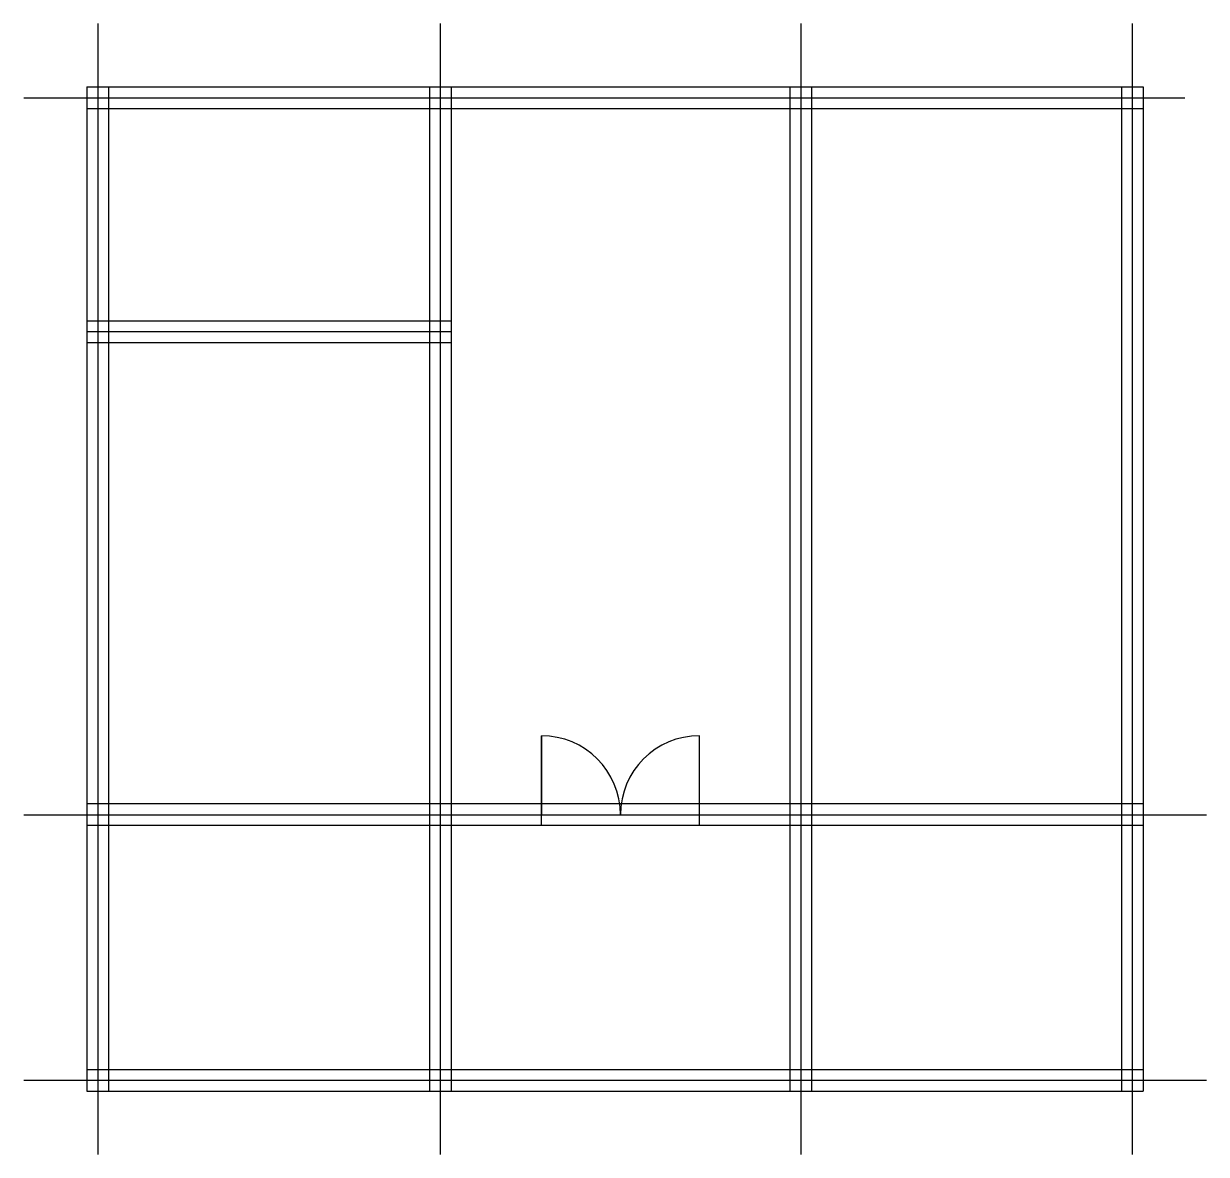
# Model space of a CAD drawing. Header units: millimetres. Extents: x 711 to 13801, y 2379 to 14899.
import ezdxf

# ---------------------------------------------------------------- set-up
doc = ezdxf.new("R2010")
doc.units = ezdxf.units.MM

msp = doc.modelspace()

# ---------------------------------------------------------------- linework, layer by layer
at = {"color": 3}
for p, q in [((1531, 14899), (1531, 2379)), ((5321, 14899), (5321, 2379)), ((9311, 14899), (9311, 2379)), ((12981, 14899), (12981, 2379)), ((711, 14079), (13561, 14079)), ((711, 6139), (13801, 6139)), ((711, 3199), (13801, 3199))]:
    msp.add_line(p, q, dxfattribs=at)
for p, q in [((1411, 14199), (13101, 14199)), ((1411, 14199), (1411, 3079)), ((1651, 14199), (1651, 3079)), ((5201, 14199), (5201, 3079)), ((5441, 14199), (5441, 3079)), ((9191, 14199), (9191, 3079)), ((9431, 14199), (9431, 3079)), ((9431, 14199), (9431, 3079)), ((9431, 14199), (9431, 3079)), ((12861, 14199), (12861, 3079)), ((13101, 14199), (13101, 3079)), ((1411, 13959), (13101, 13959)), ((1411, 11609), (5441, 11609)), ((1411, 11489), (5441, 11489)), ((1411, 11369), (5441, 11369)), ((6441, 6139), (6441, 7014)), ((8191, 6139), (8191, 7014)), ((1411, 6264), (13101, 6264)), ((6441, 6024), (6441, 6264)), ((8191, 6024), (8191, 6264)), ((1411, 6024), (13101, 6024)), ((7316, 6139), (8191, 6139)), ((1411, 3319), (13101, 3319)), ((1411, 3079), (13101, 3079))]:
    msp.add_line(p, q)
msp.add_lwpolyline([(6441, 7014), (6441, 7014), (6441, 6136), (6441, 6136)], close=True)
for centre, start, end in [((6441, 6139), 0, 90), ((8191, 6139), 90, 180)]:
    msp.add_arc(centre, 875, start, end)

doc.saveas('drawing.dxf')
